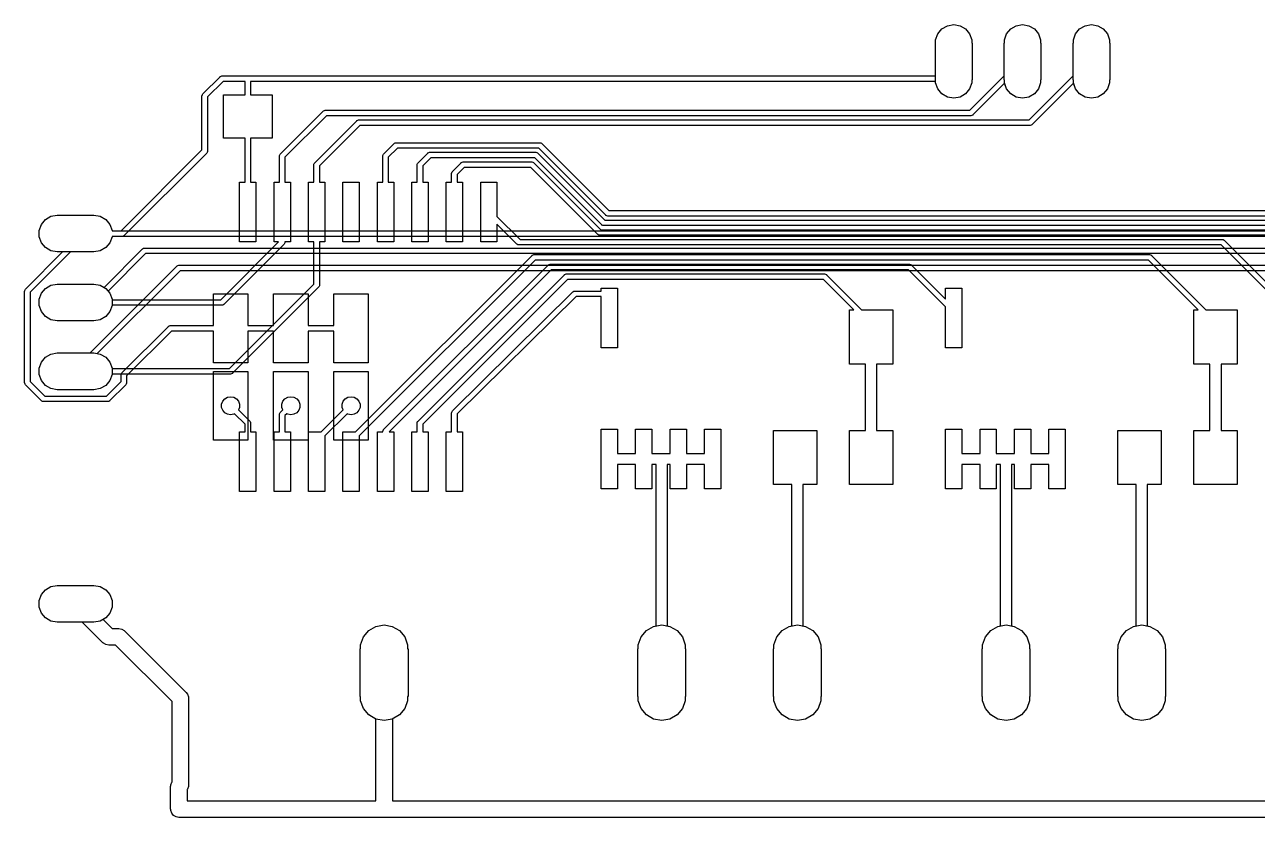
# Model space of a CAD drawing. Header units: millimetres. Extents: x 1.9 to 76.3, y 1 to 30.2.
# Drawn here: x 1.93 to 47.39, y 1.02 to 30.25 of the extents above; entities that cross this region are included whole.
import ezdxf

# ---------------------------------------------------------------- set-up
doc = ezdxf.new("R2010")
doc.units = ezdxf.units.MM
doc.layers.add('Bottom', color=5, linetype='Continuous')
doc.layers.add('Top', color=1, linetype='Continuous')

msp = doc.modelspace()

# ---------------------------------------------------------------- linework, layer by layer
at = {"layer": 'Bottom'}
for p, q in [((35.608, 29.908), (35.76, 30.089)), ((35.76, 30.089), (35.963, 30.206)), ((35.963, 30.206), (36.195, 30.247)), ((36.195, 30.247), (36.427, 30.206)), ((36.427, 30.206), (36.63, 30.089)), ((36.63, 30.089), (36.782, 29.908)), ((38.148, 29.908), (38.3, 30.089)), ((38.3, 30.089), (38.503, 30.206)), ((38.503, 30.206), (38.735, 30.247)), ((38.735, 30.247), (38.967, 30.206)), ((38.967, 30.206), (39.17, 30.089)), ((39.17, 30.089), (39.322, 29.908)), ((40.688, 29.908), (40.84, 30.089)), ((40.84, 30.089), (41.043, 30.206)), ((41.043, 30.206), (41.275, 30.247)), ((41.275, 30.247), (41.507, 30.206)), ((41.507, 30.206), (41.71, 30.089)), ((41.71, 30.089), (41.862, 29.908)), ((35.518, 29.57), (35.518, 29.57)), ((35.518, 29.57), (35.528, 29.57)), ((35.518, 28.215), (35.518, 29.57)), ((35.528, 29.687), (35.608, 29.908)), ((35.528, 29.57), (35.528, 29.687)), ((36.782, 29.908), (36.862, 29.687)), ((36.862, 29.687), (36.862, 29.57)), ((36.862, 29.57), (36.872, 29.57)), ((36.872, 29.57), (36.872, 28.215)), ((38.058, 29.57), (38.058, 29.57)), ((38.058, 29.57), (38.068, 29.57)), ((38.058, 28.215), (38.058, 29.57)), ((38.068, 29.687), (38.148, 29.908)), ((38.068, 29.57), (38.068, 29.687)), ((39.322, 29.908), (39.402, 29.687)), ((39.402, 29.687), (39.402, 29.57)), ((39.402, 29.57), (39.412, 29.57)), ((39.412, 29.57), (39.412, 28.215)), ((40.598, 29.57), (40.598, 29.57)), ((40.598, 29.57), (40.608, 29.57)), ((40.598, 28.215), (40.598, 29.57)), ((40.608, 29.687), (40.688, 29.908)), ((40.608, 29.57), (40.608, 29.687)), ((41.862, 29.908), (41.942, 29.687)), ((41.942, 29.687), (41.942, 29.57)), ((41.942, 29.57), (41.952, 29.57)), ((41.952, 29.57), (41.952, 28.215)), ((35.528, 28.215), (35.518, 28.215)), ((35.528, 28.098), (35.528, 28.215)), ((36.872, 28.215), (36.862, 28.215)), ((36.862, 28.215), (36.862, 28.098)), ((38.068, 28.215), (38.058, 28.215)), ((38.068, 28.098), (38.068, 28.215)), ((39.412, 28.215), (39.402, 28.215)), ((39.402, 28.215), (39.402, 28.098)), ((40.608, 28.215), (40.598, 28.215)), ((40.608, 28.098), (40.608, 28.215)), ((41.952, 28.215), (41.942, 28.215)), ((41.942, 28.215), (41.942, 28.098)), ((35.608, 27.876), (35.528, 28.098)), ((35.76, 27.696), (35.608, 27.876)), ((36.782, 27.876), (36.63, 27.696)), ((36.862, 28.098), (36.782, 27.876)), ((38.148, 27.876), (38.068, 28.098)), ((38.3, 27.696), (38.148, 27.876)), ((39.322, 27.876), (39.17, 27.696)), ((39.402, 28.098), (39.322, 27.876)), ((40.688, 27.876), (40.608, 28.098)), ((40.84, 27.696), (40.688, 27.876)), ((41.862, 27.876), (41.71, 27.696)), ((41.942, 28.098), (41.862, 27.876)), ((35.963, 27.579), (35.76, 27.696)), ((36.195, 27.538), (35.963, 27.579)), ((36.427, 27.579), (36.195, 27.538)), ((36.63, 27.696), (36.427, 27.579)), ((38.503, 27.579), (38.3, 27.696)), ((38.735, 27.538), (38.503, 27.579)), ((38.967, 27.579), (38.735, 27.538)), ((39.17, 27.696), (38.967, 27.579)), ((41.043, 27.579), (40.84, 27.696)), ((41.275, 27.538), (41.043, 27.579)), ((41.507, 27.579), (41.275, 27.538)), ((41.71, 27.696), (41.507, 27.579)), ((2.901, 23.179), (3.133, 23.22)), ((3.133, 23.22), (4.487, 23.22)), ((4.487, 23.22), (4.719, 23.179)), ((2.466, 22.66), (2.546, 22.881)), ((2.546, 22.881), (2.697, 23.061)), ((2.697, 23.061), (2.901, 23.179)), ((4.719, 23.179), (4.923, 23.061)), ((4.923, 23.061), (5.074, 22.881)), ((5.074, 22.881), (5.154, 22.66)), ((2.466, 22.425), (2.466, 22.66)), ((2.546, 22.204), (2.466, 22.425)), ((5.154, 22.425), (5.074, 22.204)), ((5.154, 22.66), (5.154, 22.644)), ((5.154, 22.644), (73.586, 22.644)), ((73.586, 22.441), (5.154, 22.441)), ((5.154, 22.441), (5.154, 22.425)), ((1.96, 20.495), (3.33, 21.865)), ((3.618, 21.865), (2.134, 20.381)), ((2.697, 22.024), (2.546, 22.204)), ((2.901, 21.906), (2.697, 22.024)), ((3.133, 21.865), (2.901, 21.906)), ((3.33, 21.865), (3.133, 21.865)), ((3.133, 21.865), (3.133, 21.865)), ((4.487, 21.865), (3.618, 21.865)), ((4.719, 21.906), (4.487, 21.865)), ((4.487, 21.865), (4.487, 21.865)), ((4.923, 22.024), (4.719, 21.906)), ((4.858, 20.559), (6.278, 21.979)), ((5.074, 22.204), (4.923, 22.024)), ((6.278, 21.979), (6.279, 21.979)), ((6.279, 21.979), (6.285, 21.985)), ((6.285, 21.985), (6.315, 22.003)), ((6.315, 22.003), (6.35, 22.009)), ((6.35, 22.009), (73.025, 22.009)), ((6.392, 21.806), (5.007, 20.421)), ((72.983, 21.806), (6.392, 21.806)), ((7.555, 21.35), (7.585, 21.368)), ((7.585, 21.368), (7.62, 21.374)), ((7.62, 21.374), (71.12, 21.374)), ((4.344, 18.14), (7.548, 21.344)), ((7.662, 21.171), (4.609, 18.118)), ((7.548, 21.344), (7.549, 21.344)), ((7.549, 21.344), (7.555, 21.35)), ((71.078, 21.171), (7.662, 21.171)), ((1.932, 20.441), (1.944, 20.474)), ((1.944, 20.474), (1.961, 20.494)), ((1.961, 20.494), (1.96, 20.495)), ((2.546, 20.341), (2.697, 20.521)), ((2.697, 20.521), (2.901, 20.639)), ((2.901, 20.639), (3.133, 20.68)), ((3.133, 20.68), (4.487, 20.68)), ((4.487, 20.68), (4.719, 20.639)), ((4.719, 20.639), (4.858, 20.559)), ((1.93, 17.042), (1.93, 20.423)), ((1.93, 20.423), (1.932, 20.423)), ((1.932, 20.423), (1.932, 20.441)), ((2.134, 20.381), (2.134, 17.084)), ((2.466, 20.12), (2.546, 20.341)), ((2.466, 19.885), (2.466, 20.12)), ((5.007, 20.421), (5.074, 20.341)), ((5.074, 20.341), (5.154, 20.12)), ((5.154, 20.12), (5.154, 19.885)), ((8.89, 19.152), (8.89, 20.32)), ((8.89, 20.32), (10.16, 20.32)), ((10.16, 20.32), (10.16, 19.152)), ((11.113, 19.152), (11.113, 20.32)), ((11.113, 20.32), (12.383, 20.32)), ((12.383, 20.32), (12.383, 19.152)), ((13.335, 19.152), (13.335, 20.32)), ((13.335, 20.32), (14.605, 20.32)), ((14.605, 20.32), (14.605, 17.78)), ((2.546, 19.664), (2.466, 19.885)), ((2.697, 19.484), (2.546, 19.664)), ((5.074, 19.664), (4.923, 19.484)), ((5.154, 19.885), (5.074, 19.664)), ((2.901, 19.366), (2.697, 19.484)), ((3.133, 19.325), (2.901, 19.366)), ((4.487, 19.325), (3.133, 19.325)), ((3.133, 19.325), (3.133, 19.325)), ((4.719, 19.366), (4.487, 19.325)), ((4.487, 19.325), (4.487, 19.325)), ((4.923, 19.484), (4.719, 19.366)), ((4.923, 19.484), (4.923, 19.484)), ((5.516, 17.407), (7.231, 19.122)), ((7.231, 19.121), (7.237, 19.128)), ((7.231, 19.122), (7.231, 19.121)), ((7.237, 19.128), (7.268, 19.145)), ((7.268, 19.145), (7.303, 19.152)), ((7.303, 19.152), (8.89, 19.152)), ((10.16, 19.152), (11.113, 19.152)), ((12.383, 19.152), (13.335, 19.152)), ((7.345, 18.948), (5.69, 17.293)), ((8.89, 18.948), (7.345, 18.948)), ((8.89, 17.78), (8.89, 18.948)), ((11.113, 18.948), (10.16, 18.948)), ((10.16, 18.948), (10.16, 17.78)), ((11.113, 17.78), (11.113, 18.948)), ((13.335, 18.948), (12.383, 18.948)), ((12.383, 18.948), (12.383, 17.78)), ((13.335, 17.78), (13.335, 18.948)), ((2.466, 17.58), (2.546, 17.801)), ((2.546, 17.801), (2.697, 17.981)), ((2.697, 17.981), (2.901, 18.099)), ((2.901, 18.099), (3.133, 18.14)), ((3.133, 18.14), (4.344, 18.14)), ((4.609, 18.118), (4.719, 18.099)), ((4.719, 18.099), (4.923, 17.981)), ((4.923, 17.981), (5.074, 17.801)), ((5.074, 17.801), (5.154, 17.58)), ((10.16, 17.78), (8.89, 17.78)), ((12.383, 17.78), (11.113, 17.78)), ((14.605, 17.78), (13.335, 17.78)), ((2.466, 17.345), (2.466, 17.58)), ((2.546, 17.124), (2.466, 17.345)), ((5.154, 17.345), (5.074, 17.124)), ((5.154, 17.58), (5.154, 17.345)), ((5.154, 17.345), (5.154, 17.345)), ((5.486, 17.084), (5.486, 17.335)), ((5.486, 17.335), (5.488, 17.335)), ((5.488, 17.353), (5.5, 17.386)), ((5.488, 17.335), (5.488, 17.353)), ((5.5, 17.386), (5.517, 17.407)), ((5.517, 17.407), (5.516, 17.407)), ((5.69, 17.293), (5.69, 17.042)), ((8.89, 17.462), (8.89, 17.462)), ((8.89, 17.462), (10.16, 17.462)), ((8.89, 14.922), (8.89, 17.462)), ((10.16, 17.462), (10.16, 14.922)), ((11.113, 14.922), (11.113, 17.462)), ((11.113, 17.462), (12.383, 17.462)), ((12.383, 17.462), (12.383, 14.922)), ((13.335, 14.922), (13.335, 17.462)), ((13.335, 17.462), (14.605, 17.462)), ((14.605, 17.462), (14.605, 14.922)), ((1.932, 17.042), (1.93, 17.042)), ((1.932, 17.024), (1.932, 17.042)), ((1.944, 16.991), (1.932, 17.024)), ((1.961, 16.971), (1.944, 16.991)), ((1.96, 16.97), (1.961, 16.971)), ((1.96, 16.97), (1.96, 16.97)), ((2.555, 16.375), (1.96, 16.97)), ((2.134, 17.084), (2.669, 16.548)), ((2.697, 16.944), (2.546, 17.124)), ((2.901, 16.826), (2.697, 16.944)), ((3.133, 16.785), (2.901, 16.826)), ((4.719, 16.826), (4.487, 16.785)), ((4.923, 16.944), (4.719, 16.826)), ((5.074, 17.124), (4.923, 16.944)), ((4.951, 16.548), (5.486, 17.084)), ((5.66, 16.97), (5.065, 16.375)), ((5.676, 16.991), (5.659, 16.971)), ((5.659, 16.971), (5.66, 16.97)), ((5.688, 17.024), (5.676, 16.991)), ((5.69, 17.042), (5.688, 17.042)), ((5.688, 17.042), (5.688, 17.024)), ((2.556, 16.375), (2.555, 16.375)), ((2.562, 16.369), (2.556, 16.375)), ((2.592, 16.351), (2.562, 16.369)), ((2.669, 16.548), (4.951, 16.548)), ((4.487, 16.785), (3.133, 16.785)), ((3.133, 16.785), (3.133, 16.785)), ((4.487, 16.785), (4.487, 16.785)), ((5.058, 16.369), (5.028, 16.351)), ((5.064, 16.375), (5.058, 16.369)), ((5.065, 16.375), (5.064, 16.375)), ((2.627, 16.345), (2.592, 16.351)), ((4.993, 16.345), (2.627, 16.345)), ((2.627, 16.345), (2.627, 16.345)), ((5.028, 16.351), (4.993, 16.345)), ((10.16, 14.922), (8.89, 14.922)), ((12.383, 14.922), (11.113, 14.922)), ((12.383, 14.922), (12.383, 14.922)), ((14.605, 14.922), (13.335, 14.922)), ((14.605, 14.922), (14.605, 14.922)), ((2.901, 9.526), (3.133, 9.567)), ((3.133, 9.567), (4.487, 9.567)), ((4.487, 9.567), (4.719, 9.526)), ((2.466, 9.008), (2.546, 9.229)), ((2.546, 9.229), (2.697, 9.409)), ((2.697, 9.409), (2.901, 9.526)), ((4.719, 9.526), (4.923, 9.409)), ((4.923, 9.409), (5.074, 9.229)), ((5.074, 9.229), (5.154, 9.008)), ((2.466, 8.772), (2.466, 9.008)), ((2.466, 8.772), (2.466, 8.772)), ((2.546, 8.551), (2.466, 8.772)), ((5.154, 8.772), (5.074, 8.551)), ((5.154, 9.008), (5.154, 8.772)), ((2.697, 8.371), (2.546, 8.551)), ((2.901, 8.254), (2.697, 8.371)), ((3.133, 8.213), (2.901, 8.254)), ((4.487, 8.213), (3.133, 8.213)), ((4.719, 8.254), (4.487, 8.213)), ((4.923, 8.371), (4.719, 8.254)), ((5.074, 8.551), (4.923, 8.371)), ((14.427, 7.671), (14.623, 7.905)), ((14.623, 7.905), (14.888, 8.058)), ((14.888, 8.058), (15.189, 8.111)), ((15.189, 8.111), (15.49, 8.058)), ((15.49, 8.058), (15.755, 7.905)), ((15.755, 7.905), (15.952, 7.671)), ((24.663, 7.671), (24.859, 7.905)), ((24.859, 7.905), (25.124, 8.058)), ((25.124, 8.058), (25.425, 8.111)), ((25.425, 8.111), (25.727, 8.058)), ((25.727, 8.058), (25.991, 7.905)), ((25.991, 7.905), (26.188, 7.671)), ((29.667, 7.671), (29.863, 7.905)), ((29.863, 7.905), (30.128, 8.058)), ((30.128, 8.058), (30.429, 8.111)), ((30.429, 8.111), (30.73, 8.058)), ((30.73, 8.058), (30.995, 7.905)), ((30.995, 7.905), (31.192, 7.671)), ((37.363, 7.671), (37.559, 7.905)), ((37.559, 7.905), (37.824, 8.058)), ((37.824, 8.058), (38.125, 8.111)), ((38.125, 8.111), (38.427, 8.058)), ((38.427, 8.058), (38.691, 7.905)), ((38.691, 7.905), (38.888, 7.671)), ((42.367, 7.671), (42.563, 7.905)), ((42.563, 7.905), (42.828, 8.058)), ((42.828, 8.058), (43.129, 8.111)), ((43.129, 8.111), (43.43, 8.058)), ((43.43, 8.058), (43.695, 7.905)), ((43.695, 7.905), (43.892, 7.671)), ((14.322, 7.383), (14.427, 7.671)), ((14.322, 7.231), (14.322, 7.383)), ((15.952, 7.671), (16.056, 7.383)), ((16.056, 7.383), (16.056, 7.231)), ((24.558, 7.383), (24.663, 7.671)), ((24.558, 7.231), (24.558, 7.383)), ((26.188, 7.671), (26.293, 7.383)), ((26.293, 7.383), (26.293, 7.231)), ((29.562, 7.383), (29.667, 7.671)), ((29.562, 7.231), (29.562, 7.383)), ((31.192, 7.671), (31.296, 7.383)), ((31.296, 7.383), (31.296, 7.231)), ((37.258, 7.383), (37.363, 7.671)), ((37.258, 7.231), (37.258, 7.383)), ((38.888, 7.671), (38.993, 7.383)), ((38.993, 7.383), (38.993, 7.231)), ((42.262, 7.383), (42.367, 7.671)), ((42.262, 7.231), (42.262, 7.383)), ((43.892, 7.671), (43.996, 7.383)), ((43.996, 7.383), (43.996, 7.231)), ((14.309, 5.469), (14.309, 7.231)), ((14.309, 7.231), (14.322, 7.231)), ((16.056, 7.231), (16.07, 7.231)), ((16.07, 7.231), (16.07, 5.469)), ((24.545, 5.469), (24.545, 7.231)), ((24.545, 7.231), (24.558, 7.231)), ((26.293, 7.231), (26.306, 7.231)), ((26.306, 7.231), (26.306, 5.469)), ((29.549, 5.469), (29.549, 7.231)), ((29.549, 7.231), (29.562, 7.231)), ((31.296, 7.231), (31.31, 7.231)), ((31.31, 7.231), (31.31, 5.469)), ((37.245, 5.469), (37.245, 7.231)), ((37.245, 7.231), (37.258, 7.231)), ((38.993, 7.231), (39.006, 7.231)), ((39.006, 7.231), (39.006, 5.469)), ((42.249, 5.469), (42.249, 7.231)), ((42.249, 7.231), (42.262, 7.231)), ((43.996, 7.231), (44.01, 7.231)), ((44.01, 7.231), (44.01, 5.469)), ((14.309, 5.469), (14.309, 5.469)), ((14.322, 5.469), (14.309, 5.469)), ((14.322, 5.317), (14.322, 5.469)), ((16.07, 5.469), (16.056, 5.469)), ((16.056, 5.469), (16.056, 5.317)), ((24.545, 5.469), (24.545, 5.469)), ((24.558, 5.469), (24.545, 5.469)), ((24.558, 5.317), (24.558, 5.469)), ((26.306, 5.469), (26.293, 5.469)), ((26.293, 5.469), (26.293, 5.317)), ((29.549, 5.469), (29.549, 5.469)), ((29.562, 5.469), (29.549, 5.469)), ((29.562, 5.317), (29.562, 5.469)), ((31.31, 5.469), (31.296, 5.469)), ((31.296, 5.469), (31.296, 5.317)), ((37.245, 5.469), (37.245, 5.469)), ((37.258, 5.469), (37.245, 5.469)), ((37.258, 5.317), (37.258, 5.469)), ((39.006, 5.469), (38.993, 5.469)), ((38.993, 5.469), (38.993, 5.317)), ((42.249, 5.469), (42.249, 5.469)), ((42.262, 5.469), (42.249, 5.469)), ((42.262, 5.317), (42.262, 5.469)), ((44.01, 5.469), (43.996, 5.469)), ((43.996, 5.469), (43.996, 5.317)), ((14.427, 5.029), (14.322, 5.317)), ((14.623, 4.795), (14.427, 5.029)), ((15.952, 5.029), (15.755, 4.795)), ((16.056, 5.317), (15.952, 5.029)), ((24.663, 5.029), (24.558, 5.317)), ((24.859, 4.795), (24.663, 5.029)), ((26.188, 5.029), (25.991, 4.795)), ((26.293, 5.317), (26.188, 5.029)), ((29.667, 5.029), (29.562, 5.317)), ((29.863, 4.795), (29.667, 5.029)), ((31.192, 5.029), (30.995, 4.795)), ((31.296, 5.317), (31.192, 5.029)), ((37.363, 5.029), (37.258, 5.317)), ((37.559, 4.795), (37.363, 5.029)), ((38.888, 5.029), (38.691, 4.795)), ((38.993, 5.317), (38.888, 5.029)), ((42.367, 5.029), (42.262, 5.317)), ((42.563, 4.795), (42.367, 5.029)), ((43.892, 5.029), (43.695, 4.795)), ((43.996, 5.317), (43.892, 5.029)), ((14.888, 4.642), (14.623, 4.795)), ((15.189, 4.589), (14.888, 4.642)), ((15.49, 4.642), (15.189, 4.589)), ((15.755, 4.795), (15.49, 4.642)), ((25.124, 4.642), (24.859, 4.795)), ((25.425, 4.589), (25.124, 4.642)), ((25.727, 4.642), (25.425, 4.589)), ((25.991, 4.795), (25.727, 4.642)), ((30.128, 4.642), (29.863, 4.795)), ((30.429, 4.589), (30.128, 4.642)), ((30.73, 4.642), (30.429, 4.589)), ((30.995, 4.795), (30.73, 4.642)), ((37.824, 4.642), (37.559, 4.795)), ((38.125, 4.589), (37.824, 4.642)), ((38.427, 4.642), (38.125, 4.589)), ((38.691, 4.795), (38.427, 4.642)), ((42.828, 4.642), (42.563, 4.795)), ((43.129, 4.589), (42.828, 4.642)), ((43.43, 4.642), (43.129, 4.589)), ((43.695, 4.795), (43.43, 4.642))]:
    msp.add_line(p, q, dxfattribs=at)
at = {"layer": 'Top'}
for p, q in [((35.608, 29.908), (35.76, 30.089)), ((35.76, 30.089), (35.963, 30.206)), ((35.963, 30.206), (36.195, 30.247)), ((36.195, 30.247), (36.427, 30.206)), ((36.427, 30.206), (36.63, 30.089)), ((36.63, 30.089), (36.782, 29.908)), ((38.148, 29.908), (38.3, 30.089)), ((38.3, 30.089), (38.503, 30.206)), ((38.503, 30.206), (38.735, 30.247)), ((38.735, 30.247), (38.967, 30.206)), ((38.967, 30.206), (39.17, 30.089)), ((39.17, 30.089), (39.322, 29.908)), ((40.688, 29.908), (40.84, 30.089)), ((40.84, 30.089), (41.043, 30.206)), ((41.043, 30.206), (41.275, 30.247)), ((41.275, 30.247), (41.507, 30.206)), ((41.507, 30.206), (41.71, 30.089)), ((41.71, 30.089), (41.862, 29.908)), ((35.518, 28.359), (35.518, 29.57)), ((35.518, 29.57), (35.528, 29.57)), ((35.528, 29.687), (35.608, 29.908)), ((35.528, 29.57), (35.528, 29.687)), ((36.782, 29.908), (36.862, 29.687)), ((36.862, 29.687), (36.862, 29.57)), ((36.862, 29.57), (36.872, 29.57)), ((36.872, 29.57), (36.872, 28.215)), ((38.058, 28.359), (38.058, 29.57)), ((38.058, 29.57), (38.068, 29.57)), ((38.068, 29.687), (38.148, 29.908)), ((38.068, 29.57), (38.068, 29.687)), ((39.322, 29.908), (39.402, 29.687)), ((39.402, 29.687), (39.402, 29.57)), ((39.402, 29.57), (39.412, 29.57)), ((39.412, 29.57), (39.412, 28.215)), ((40.598, 28.359), (40.598, 29.57)), ((40.598, 29.57), (40.608, 29.57)), ((40.608, 29.687), (40.688, 29.908)), ((40.608, 29.57), (40.608, 29.687)), ((41.862, 29.908), (41.942, 29.687)), ((41.942, 29.687), (41.942, 29.57)), ((41.942, 29.57), (41.952, 29.57)), ((41.952, 29.57), (41.952, 28.215)), ((8.501, 27.694), (9.136, 28.329)), ((9.136, 28.329), (9.142, 28.335)), ((9.136, 28.329), (9.136, 28.329)), ((9.142, 28.335), (9.173, 28.353)), ((9.173, 28.353), (9.207, 28.359)), ((9.207, 28.359), (10.16, 28.359)), ((10.16, 28.359), (35.518, 28.359)), ((36.788, 27.089), (38.058, 28.359)), ((36.872, 28.215), (36.862, 28.215)), ((36.862, 28.215), (36.862, 28.098)), ((38.972, 26.734), (40.598, 28.359)), ((39.412, 28.215), (39.402, 28.215)), ((39.402, 28.215), (39.402, 28.098)), ((41.952, 28.215), (41.942, 28.215)), ((41.942, 28.215), (41.942, 28.098)), ((9.25, 28.156), (8.674, 27.58)), ((10.058, 28.156), (9.25, 28.156)), ((10.058, 27.657), (10.058, 28.156)), ((35.528, 28.156), (10.262, 28.156)), ((10.262, 28.156), (10.262, 27.657)), ((35.528, 28.098), (35.528, 28.156)), ((35.608, 27.876), (35.528, 28.098)), ((35.76, 27.696), (35.608, 27.876)), ((36.782, 27.876), (36.63, 27.696)), ((36.862, 28.098), (36.782, 27.876)), ((38.072, 28.086), (36.902, 26.916)), ((38.148, 27.876), (38.072, 28.086)), ((38.3, 27.696), (38.148, 27.876)), ((40.612, 28.086), (39.086, 26.56)), ((39.322, 27.876), (39.17, 27.696)), ((39.402, 28.098), (39.322, 27.876)), ((40.688, 27.876), (40.612, 28.086)), ((40.84, 27.696), (40.688, 27.876)), ((41.862, 27.876), (41.71, 27.696)), ((41.942, 28.098), (41.862, 27.876)), ((8.471, 25.627), (8.471, 27.622)), ((8.471, 27.622), (8.472, 27.622)), ((8.472, 27.64), (8.485, 27.673)), ((8.472, 27.622), (8.472, 27.64)), ((8.485, 27.673), (8.501, 27.694)), ((8.501, 27.694), (8.501, 27.694)), ((8.674, 27.58), (8.674, 25.585)), ((9.26, 26.058), (9.26, 27.657)), ((9.26, 27.657), (10.058, 27.657)), ((10.262, 27.657), (11.06, 27.657)), ((11.06, 27.657), (11.06, 26.058)), ((35.963, 27.579), (35.76, 27.696)), ((36.195, 27.538), (35.963, 27.579)), ((36.427, 27.579), (36.195, 27.538)), ((36.63, 27.696), (36.427, 27.579)), ((38.503, 27.579), (38.3, 27.696)), ((38.735, 27.538), (38.503, 27.579)), ((38.967, 27.579), (38.735, 27.538)), ((39.17, 27.696), (38.967, 27.579)), ((41.043, 27.579), (40.84, 27.696)), ((41.275, 27.538), (41.043, 27.579)), ((41.507, 27.579), (41.275, 27.538)), ((41.71, 27.696), (41.507, 27.579)), ((11.358, 25.472), (12.946, 27.059)), ((13.06, 26.886), (11.532, 25.358)), ((12.946, 27.059), (12.952, 27.065)), ((12.946, 27.059), (12.946, 27.059)), ((12.952, 27.065), (12.983, 27.083)), ((12.983, 27.083), (13.018, 27.089)), ((13.018, 27.089), (36.788, 27.089)), ((36.83, 26.886), (13.06, 26.886)), ((36.865, 26.892), (36.83, 26.886)), ((36.895, 26.91), (36.865, 26.892)), ((36.901, 26.916), (36.895, 26.91)), ((36.902, 26.916), (36.901, 26.916)), ((12.628, 25.154), (14.178, 26.704)), ((14.291, 26.53), (12.802, 25.04)), ((14.178, 26.703), (14.184, 26.71)), ((14.178, 26.704), (14.178, 26.703)), ((14.184, 26.71), (14.215, 26.727)), ((14.215, 26.727), (14.249, 26.734)), ((14.249, 26.734), (38.972, 26.734)), ((39.014, 26.53), (14.291, 26.53)), ((39.049, 26.536), (39.014, 26.53)), ((39.08, 26.554), (39.049, 26.536)), ((39.085, 26.561), (39.08, 26.554)), ((39.086, 26.56), (39.085, 26.561)), ((10.058, 26.058), (9.26, 26.058)), ((10.058, 24.433), (10.058, 26.058)), ((11.06, 26.058), (10.262, 26.058)), ((10.262, 26.058), (10.262, 24.433)), ((5.488, 22.644), (8.471, 25.627)), ((8.644, 25.514), (5.601, 22.471)), ((8.66, 25.535), (8.644, 25.514)), ((8.644, 25.514), (8.644, 25.514)), ((8.673, 25.568), (8.66, 25.535)), ((8.674, 25.585), (8.673, 25.585)), ((8.673, 25.585), (8.673, 25.568)), ((11.342, 25.451), (11.359, 25.471)), ((11.359, 25.471), (11.358, 25.472)), ((15.152, 25.451), (15.169, 25.471)), ((15.168, 25.472), (15.562, 25.866)), ((15.169, 25.471), (15.168, 25.472)), ((15.676, 25.692), (15.342, 25.358)), ((15.562, 25.866), (15.563, 25.865)), ((15.563, 25.865), (15.568, 25.872)), ((15.568, 25.872), (15.599, 25.889)), ((15.599, 25.889), (15.634, 25.895)), ((15.634, 25.895), (20.932, 25.895)), ((20.89, 25.692), (15.676, 25.692)), ((16.438, 25.154), (16.794, 25.51)), ((16.794, 25.51), (16.795, 25.509)), ((16.795, 25.509), (16.8, 25.516)), ((16.8, 25.516), (16.831, 25.534)), ((16.831, 25.534), (16.866, 25.54)), ((16.866, 25.54), (20.785, 25.54)), ((20.785, 25.54), (20.82, 25.534)), ((20.82, 25.534), (20.85, 25.516)), ((20.85, 25.516), (20.856, 25.509)), ((20.856, 25.509), (20.857, 25.51)), ((20.857, 25.51), (23.329, 23.038)), ((23.362, 23.22), (20.89, 25.692)), ((20.932, 25.895), (20.967, 25.889)), ((20.967, 25.889), (20.997, 25.872)), ((20.997, 25.872), (21.003, 25.865)), ((21.003, 25.865), (21.004, 25.866)), ((21.004, 25.866), (23.476, 23.393)), ((11.328, 24.433), (11.328, 25.4)), ((11.328, 25.4), (11.33, 25.4)), ((11.33, 25.418), (11.342, 25.451)), ((11.33, 25.4), (11.33, 25.418)), ((11.532, 25.358), (11.532, 24.433)), ((12.598, 24.433), (12.598, 25.082)), ((12.598, 25.082), (12.6, 25.082)), ((12.6, 25.1), (12.612, 25.133)), ((12.6, 25.082), (12.6, 25.1)), ((12.612, 25.133), (12.629, 25.154)), ((12.629, 25.154), (12.628, 25.154)), ((12.802, 25.04), (12.802, 24.433)), ((15.138, 24.433), (15.138, 25.4)), ((15.138, 25.4), (15.14, 25.4)), ((15.14, 25.418), (15.152, 25.451)), ((15.14, 25.418), (15.14, 25.418)), ((15.14, 25.4), (15.14, 25.418)), ((15.342, 25.358), (15.342, 24.433)), ((16.408, 24.433), (16.408, 25.082)), ((16.408, 25.082), (16.41, 25.082)), ((16.41, 25.1), (16.422, 25.133)), ((16.41, 25.1), (16.41, 25.1)), ((16.41, 25.082), (16.41, 25.1)), ((16.422, 25.133), (16.439, 25.154)), ((16.439, 25.154), (16.438, 25.154)), ((16.908, 25.336), (16.612, 25.04)), ((16.612, 25.04), (16.612, 24.433)), ((20.743, 25.336), (16.908, 25.336)), ((17.708, 24.837), (18.026, 25.154)), ((18.026, 25.154), (18.032, 25.16)), ((18.026, 25.154), (18.026, 25.154)), ((18.032, 25.16), (18.063, 25.178)), ((18.063, 25.178), (18.098, 25.184)), ((18.098, 25.184), (20.637, 25.184)), ((20.637, 25.184), (20.672, 25.178)), ((20.672, 25.178), (20.703, 25.16)), ((20.703, 25.16), (20.709, 25.154)), ((20.709, 25.154), (20.709, 25.154)), ((20.709, 25.154), (23.181, 22.682)), ((23.215, 22.864), (20.743, 25.336)), ((17.678, 24.433), (17.678, 24.765)), ((17.678, 24.765), (17.68, 24.765)), ((17.68, 24.783), (17.692, 24.816)), ((17.68, 24.783), (17.68, 24.783)), ((17.68, 24.765), (17.68, 24.783)), ((17.692, 24.816), (17.709, 24.836)), ((17.709, 24.836), (17.708, 24.837)), ((18.14, 24.981), (17.882, 24.723)), ((17.882, 24.723), (17.882, 24.433)), ((20.595, 24.981), (18.14, 24.981)), ((23.068, 22.509), (20.595, 24.981)), ((9.86, 22.233), (9.86, 24.433)), ((9.86, 24.433), (10.058, 24.433)), ((10.262, 24.433), (10.46, 24.433)), ((10.46, 24.433), (10.46, 22.233)), ((11.13, 22.233), (11.13, 24.433)), ((11.13, 24.433), (11.328, 24.433)), ((11.532, 24.433), (11.73, 24.433)), ((11.73, 24.433), (11.73, 22.233)), ((12.4, 22.233), (12.4, 24.433)), ((12.4, 24.433), (12.598, 24.433)), ((12.802, 24.433), (13, 24.433)), ((13, 24.433), (13, 22.233)), ((13.67, 24.433), (13.67, 24.433)), ((13.67, 24.433), (14.27, 24.433)), ((13.67, 22.233), (13.67, 24.433)), ((14.27, 24.433), (14.27, 22.233)), ((14.94, 22.233), (14.94, 24.433)), ((14.94, 24.433), (15.138, 24.433)), ((15.342, 24.433), (15.54, 24.433)), ((15.54, 24.433), (15.54, 22.233)), ((16.21, 22.233), (16.21, 24.433)), ((16.21, 24.433), (16.408, 24.433)), ((16.612, 24.433), (16.81, 24.433)), ((16.81, 24.433), (16.81, 22.233)), ((17.48, 22.233), (17.48, 24.433)), ((17.48, 24.433), (17.678, 24.433)), ((17.882, 24.433), (18.08, 24.433)), ((18.08, 24.433), (18.08, 22.233)), ((18.75, 24.433), (18.75, 24.433)), ((18.75, 24.433), (19.35, 24.433)), ((18.75, 22.233), (18.75, 24.433)), ((19.35, 24.433), (19.35, 23.176)), ((2.901, 23.179), (3.133, 23.22)), ((3.133, 23.22), (4.487, 23.22)), ((4.487, 23.22), (4.719, 23.179)), ((23.363, 23.221), (23.362, 23.22)), ((23.369, 23.214), (23.363, 23.221)), ((23.399, 23.196), (23.369, 23.214)), ((23.434, 23.19), (23.399, 23.196)), ((66.649, 23.19), (23.434, 23.19)), ((23.476, 23.393), (66.691, 23.393)), ((2.466, 22.66), (2.546, 22.881)), ((2.546, 22.881), (2.697, 23.061)), ((2.697, 23.061), (2.901, 23.179)), ((2.697, 23.061), (2.697, 23.061)), ((4.719, 23.179), (4.923, 23.061)), ((4.923, 23.061), (5.074, 22.881)), ((5.074, 22.881), (5.154, 22.66)), ((19.35, 23.176), (20.2, 22.327)), ((20.086, 22.153), (19.35, 22.889)), ((19.35, 22.889), (19.35, 22.233)), ((23.216, 22.865), (23.215, 22.864)), ((23.221, 22.858), (23.216, 22.865)), ((23.252, 22.841), (23.221, 22.858)), ((23.287, 22.835), (23.252, 22.841)), ((58.044, 22.835), (23.287, 22.835)), ((23.329, 23.038), (58.086, 23.038)), ((2.466, 22.425), (2.466, 22.66)), ((2.546, 22.204), (2.466, 22.425)), ((5.154, 22.425), (5.074, 22.204)), ((5.154, 22.66), (5.154, 22.644)), ((5.154, 22.644), (5.488, 22.644)), ((5.53, 22.441), (5.154, 22.441)), ((5.154, 22.441), (5.154, 22.425)), ((5.564, 22.447), (5.53, 22.441)), ((5.595, 22.465), (5.564, 22.447)), ((5.601, 22.471), (5.595, 22.465)), ((5.601, 22.471), (5.601, 22.471)), ((20.2, 22.327), (46.097, 22.327)), ((23.074, 22.503), (23.068, 22.51)), ((23.068, 22.51), (23.068, 22.509)), ((23.105, 22.485), (23.074, 22.503)), ((23.139, 22.479), (23.105, 22.485)), ((23.495, 22.479), (23.139, 22.479)), ((23.181, 22.682), (23.495, 22.682)), ((23.495, 22.682), (23.812, 22.682)), ((23.812, 22.479), (23.495, 22.479)), ((23.812, 22.682), (55.524, 22.682)), ((55.482, 22.479), (23.812, 22.479)), ((46.097, 22.327), (46.132, 22.32)), ((46.132, 22.32), (46.163, 22.303)), ((46.163, 22.303), (46.169, 22.296)), ((46.169, 22.296), (46.169, 22.297)), ((46.169, 22.297), (48.595, 19.871)), ((2.697, 22.024), (2.546, 22.204)), ((2.901, 21.906), (2.697, 22.024)), ((3.133, 21.865), (2.901, 21.906)), ((4.487, 21.865), (3.133, 21.865)), ((3.133, 21.865), (3.133, 21.865)), ((4.719, 21.906), (4.487, 21.865)), ((4.487, 21.865), (4.487, 21.865)), ((4.923, 22.024), (4.719, 21.906)), ((5.074, 22.204), (4.923, 22.024)), ((9.165, 20.104), (11.294, 22.233)), ((11.502, 22.153), (9.279, 19.931)), ((10.46, 22.233), (9.86, 22.233)), ((11.294, 22.233), (11.13, 22.233)), ((11.518, 22.174), (11.501, 22.154)), ((11.501, 22.154), (11.502, 22.153)), ((11.53, 22.207), (11.518, 22.174)), ((11.532, 22.225), (11.53, 22.225)), ((11.53, 22.225), (11.53, 22.207)), ((11.73, 22.233), (11.532, 22.233)), ((11.532, 22.233), (11.532, 22.225)), ((12.598, 22.233), (12.4, 22.233)), ((12.598, 20.68), (12.598, 22.233)), ((13, 22.233), (12.802, 22.233)), ((12.802, 22.233), (12.802, 20.637)), ((14.27, 22.233), (13.67, 22.233)), ((15.54, 22.233), (14.94, 22.233)), ((16.81, 22.233), (16.21, 22.233)), ((18.08, 22.233), (17.48, 22.233)), ((19.35, 22.233), (18.75, 22.233)), ((20.092, 22.147), (20.086, 22.154)), ((20.086, 22.154), (20.086, 22.153)), ((20.123, 22.13), (20.092, 22.147)), ((20.157, 22.123), (20.123, 22.13)), ((46.055, 22.123), (20.157, 22.123)), ((48.595, 19.584), (46.055, 22.123)), ((14.136, 15.233), (20.642, 21.738)), ((20.756, 21.565), (14.27, 15.079)), ((15.168, 15.312), (21.239, 21.382)), ((20.642, 21.738), (20.643, 21.737)), ((20.643, 21.737), (20.648, 21.744)), ((20.648, 21.744), (20.679, 21.762)), ((20.679, 21.762), (20.714, 21.768)), ((20.714, 21.768), (43.421, 21.768)), ((43.379, 21.565), (20.756, 21.565)), ((21.239, 21.382), (21.24, 21.382)), ((21.24, 21.382), (21.245, 21.388)), ((21.245, 21.388), (21.276, 21.406)), ((21.276, 21.406), (21.311, 21.412)), ((21.311, 21.412), (34.569, 21.412)), ((34.569, 21.412), (34.604, 21.406)), ((34.604, 21.406), (34.635, 21.388)), ((34.635, 21.388), (34.64, 21.382)), ((34.64, 21.382), (34.641, 21.382)), ((34.641, 21.382), (35.895, 20.129)), ((45.211, 19.733), (43.379, 21.565)), ((43.421, 21.768), (43.456, 21.762)), ((43.456, 21.762), (43.487, 21.744)), ((43.487, 21.744), (43.492, 21.737)), ((43.492, 21.737), (43.493, 21.738)), ((43.493, 21.738), (45.499, 19.733)), ((21.353, 21.209), (15.376, 15.233)), ((16.438, 15.629), (21.836, 21.027)), ((34.527, 21.209), (21.353, 21.209)), ((21.836, 21.026), (21.842, 21.033)), ((21.836, 21.027), (21.836, 21.026)), ((21.842, 21.033), (21.873, 21.05)), ((21.873, 21.05), (21.907, 21.057)), ((21.907, 21.057), (31.433, 21.057)), ((31.433, 21.057), (31.467, 21.05)), ((31.467, 21.05), (31.498, 21.033)), ((31.498, 21.033), (31.504, 21.026)), ((31.504, 21.026), (31.504, 21.027)), ((31.504, 21.027), (32.799, 19.733)), ((35.895, 19.841), (34.527, 21.209)), ((2.546, 20.341), (2.697, 20.521)), ((2.697, 20.521), (2.901, 20.639)), ((2.901, 20.639), (3.133, 20.68)), ((3.133, 20.68), (4.487, 20.68)), ((4.487, 20.68), (4.719, 20.639)), ((4.719, 20.639), (4.923, 20.521)), ((4.923, 20.521), (5.074, 20.341)), ((9.483, 17.564), (12.598, 20.68)), ((12.772, 20.566), (9.597, 17.391)), ((12.788, 20.587), (12.771, 20.566)), ((12.771, 20.566), (12.772, 20.566)), ((12.8, 20.62), (12.788, 20.587)), ((12.802, 20.637), (12.8, 20.637)), ((12.8, 20.637), (12.8, 20.62)), ((21.95, 20.853), (16.612, 15.515)), ((31.39, 20.853), (21.95, 20.853)), ((23.195, 20.422), (23.195, 20.527)), ((23.195, 20.527), (23.795, 20.527)), ((23.795, 20.527), (23.795, 18.328)), ((32.511, 19.733), (31.39, 20.853)), ((35.895, 20.129), (35.895, 20.527)), ((35.895, 20.527), (36.495, 20.527)), ((36.495, 20.527), (36.495, 18.328)), ((2.466, 20.12), (2.546, 20.341)), ((2.466, 19.885), (2.466, 20.12)), ((5.074, 20.341), (5.154, 20.12)), ((5.154, 20.12), (5.154, 20.104)), ((5.154, 20.104), (9.165, 20.104)), ((9.165, 20.104), (9.165, 20.104)), ((17.709, 16.007), (22.154, 20.392)), ((22.267, 20.218), (17.882, 15.893)), ((22.154, 20.392), (22.16, 20.398)), ((22.154, 20.392), (22.154, 20.392)), ((22.16, 20.398), (22.19, 20.415)), ((22.19, 20.415), (22.225, 20.422)), ((22.225, 20.422), (23.195, 20.422)), ((23.195, 20.218), (22.267, 20.218)), ((23.195, 18.328), (23.195, 20.218)), ((2.546, 19.664), (2.466, 19.885)), ((2.697, 19.484), (2.546, 19.664)), ((5.074, 19.664), (4.923, 19.484)), ((5.154, 19.885), (5.074, 19.664)), ((9.207, 19.901), (5.154, 19.901)), ((5.154, 19.901), (5.154, 19.885)), ((9.242, 19.907), (9.207, 19.901)), ((9.273, 19.925), (9.242, 19.907)), ((9.279, 19.931), (9.273, 19.925)), ((9.279, 19.931), (9.279, 19.931)), ((32.35, 17.733), (32.35, 19.733)), ((32.35, 19.733), (32.511, 19.733)), ((32.799, 19.733), (33.95, 19.733)), ((33.95, 19.733), (33.95, 17.733)), ((35.895, 18.328), (35.895, 19.841)), ((45.05, 17.733), (45.05, 19.733)), ((45.05, 19.733), (45.211, 19.733)), ((45.499, 19.733), (46.65, 19.733)), ((46.65, 19.733), (46.65, 17.733)), ((2.901, 19.366), (2.697, 19.484)), ((3.133, 19.325), (2.901, 19.366)), ((4.487, 19.325), (3.133, 19.325)), ((3.133, 19.325), (3.133, 19.325)), ((4.719, 19.366), (4.487, 19.325)), ((4.487, 19.325), (4.487, 19.325)), ((4.923, 19.484), (4.719, 19.366)), ((23.795, 18.328), (23.195, 18.328)), ((36.495, 18.328), (35.895, 18.328)), ((2.466, 17.58), (2.546, 17.801)), ((2.546, 17.801), (2.697, 17.981)), ((2.697, 17.981), (2.901, 18.099)), ((2.901, 18.099), (3.133, 18.14)), ((3.133, 18.14), (4.487, 18.14)), ((4.487, 18.14), (4.719, 18.099)), ((4.719, 18.099), (4.923, 17.981)), ((4.923, 17.981), (5.074, 17.801)), ((5.074, 17.801), (5.154, 17.58)), ((32.947, 17.733), (32.35, 17.733)), ((32.947, 15.287), (32.947, 17.733)), ((33.95, 17.733), (33.353, 17.733)), ((33.353, 17.733), (33.353, 15.287)), ((45.647, 17.733), (45.05, 17.733)), ((45.647, 15.287), (45.647, 17.733)), ((46.65, 17.733), (46.053, 17.733)), ((46.053, 17.733), (46.053, 15.287)), ((2.466, 17.345), (2.466, 17.58)), ((2.546, 17.124), (2.466, 17.345)), ((5.154, 17.345), (5.074, 17.124)), ((5.154, 17.58), (5.154, 17.564)), ((5.154, 17.564), (9.483, 17.564)), ((9.525, 17.361), (5.154, 17.361)), ((5.154, 17.361), (5.154, 17.345)), ((9.56, 17.367), (9.525, 17.361)), ((9.525, 17.361), (9.525, 17.361)), ((9.59, 17.385), (9.56, 17.367)), ((9.596, 17.391), (9.59, 17.385)), ((9.597, 17.391), (9.596, 17.391)), ((2.697, 16.944), (2.546, 17.124)), ((2.901, 16.826), (2.697, 16.944)), ((3.133, 16.785), (2.901, 16.826)), ((4.719, 16.826), (4.487, 16.785)), ((4.923, 16.944), (4.719, 16.826)), ((5.074, 17.124), (4.923, 16.944)), ((4.487, 16.785), (3.133, 16.785)), ((3.133, 16.785), (3.133, 16.785)), ((4.487, 16.785), (4.487, 16.785)), ((9.235, 16.36), (9.31, 16.449)), ((9.31, 16.449), (9.41, 16.507)), ((9.41, 16.507), (9.525, 16.527)), ((9.525, 16.527), (9.64, 16.507)), ((9.64, 16.507), (9.74, 16.449)), ((9.74, 16.449), (9.815, 16.36)), ((11.457, 16.36), (11.532, 16.449)), ((11.532, 16.449), (11.633, 16.507)), ((11.633, 16.507), (11.747, 16.527)), ((11.747, 16.527), (11.862, 16.507)), ((11.862, 16.507), (11.963, 16.449)), ((11.963, 16.449), (12.038, 16.36)), ((13.68, 16.36), (13.755, 16.449)), ((13.755, 16.449), (13.855, 16.507)), ((13.855, 16.507), (13.97, 16.527)), ((13.97, 16.527), (14.085, 16.507)), ((14.085, 16.507), (14.185, 16.449)), ((14.185, 16.449), (14.26, 16.36)), ((9.195, 16.251), (9.235, 16.36)), ((9.195, 16.134), (9.195, 16.251)), ((9.235, 16.025), (9.195, 16.134)), ((9.31, 15.936), (9.235, 16.025)), ((9.41, 15.878), (9.31, 15.936)), ((9.815, 16.36), (9.855, 16.251)), ((9.855, 16.134), (9.821, 16.04)), ((9.821, 16.04), (10.232, 15.629)), ((9.855, 16.251), (9.855, 16.134)), ((11.33, 15.893), (11.342, 15.926)), ((11.342, 15.926), (11.359, 15.946)), ((11.358, 15.947), (11.452, 16.04)), ((11.359, 15.946), (11.358, 15.947)), ((11.418, 16.251), (11.457, 16.36)), ((11.418, 16.134), (11.418, 16.251)), ((11.452, 16.04), (11.418, 16.134)), ((11.963, 15.936), (11.862, 15.878)), ((12.038, 16.025), (11.963, 15.936)), ((12.038, 16.36), (12.077, 16.251)), ((12.077, 16.134), (12.038, 16.025)), ((12.077, 16.251), (12.077, 16.134)), ((12.866, 15.233), (13.674, 16.04)), ((13.64, 16.251), (13.68, 16.36)), ((13.64, 16.251), (13.64, 16.251)), ((13.64, 16.134), (13.64, 16.251)), ((13.674, 16.04), (13.64, 16.134)), ((14.185, 15.936), (14.085, 15.878)), ((14.26, 16.025), (14.185, 15.936)), ((14.26, 16.36), (14.3, 16.251)), ((14.3, 16.134), (14.26, 16.025)), ((14.3, 16.251), (14.3, 16.134)), ((17.678, 15.233), (17.678, 15.935)), ((17.678, 15.935), (17.68, 15.935)), ((17.68, 15.953), (17.692, 15.986)), ((17.68, 15.953), (17.68, 15.953)), ((17.68, 15.935), (17.68, 15.953)), ((17.692, 15.986), (17.709, 16.007)), ((17.709, 16.007), (17.709, 16.007)), ((9.525, 15.857), (9.41, 15.878)), ((9.64, 15.878), (9.525, 15.857)), ((9.675, 15.898), (9.64, 15.878)), ((9.64, 15.878), (9.64, 15.878)), ((10.058, 15.515), (9.675, 15.898)), ((10.058, 15.233), (10.058, 15.515)), ((10.232, 15.629), (10.231, 15.629)), ((10.231, 15.629), (10.248, 15.608)), ((10.248, 15.608), (10.26, 15.575)), ((10.26, 15.575), (10.26, 15.557)), ((10.26, 15.557), (10.262, 15.557)), ((10.262, 15.557), (10.262, 15.233)), ((11.328, 15.233), (11.328, 15.875)), ((11.328, 15.875), (11.33, 15.875)), ((11.33, 15.893), (11.33, 15.893)), ((11.33, 15.875), (11.33, 15.893)), ((11.597, 15.898), (11.532, 15.833)), ((11.532, 15.833), (11.532, 15.233)), ((11.633, 15.878), (11.597, 15.898)), ((11.747, 15.857), (11.633, 15.878)), ((11.862, 15.878), (11.747, 15.857)), ((13.82, 15.898), (13, 15.079)), ((13.855, 15.878), (13.82, 15.898)), ((13.97, 15.857), (13.855, 15.878)), ((14.085, 15.878), (13.97, 15.857)), ((16.408, 15.233), (16.408, 15.557)), ((16.408, 15.557), (16.41, 15.557)), ((16.41, 15.575), (16.422, 15.608)), ((16.41, 15.575), (16.41, 15.575)), ((16.41, 15.557), (16.41, 15.575)), ((16.422, 15.608), (16.439, 15.629)), ((16.439, 15.629), (16.438, 15.629)), ((16.612, 15.515), (16.612, 15.233)), ((17.882, 15.893), (17.882, 15.233)), ((9.86, 13.033), (9.86, 15.233)), ((9.86, 15.233), (10.058, 15.233)), ((10.262, 15.233), (10.46, 15.233)), ((10.46, 15.233), (10.46, 13.033)), ((11.13, 13.033), (11.13, 15.233)), ((11.13, 15.233), (11.328, 15.233)), ((11.532, 15.233), (11.73, 15.233)), ((11.73, 15.233), (11.73, 13.033)), ((12.4, 13.033), (12.4, 15.233)), ((12.4, 15.233), (12.866, 15.233)), ((13, 15.079), (13, 13.033)), ((13.67, 15.233), (13.67, 15.233)), ((13.67, 15.233), (14.136, 15.233)), ((13.67, 13.033), (13.67, 15.233)), ((14.27, 15.079), (14.27, 13.033)), ((14.94, 13.033), (14.94, 15.233)), ((14.94, 15.233), (15.138, 15.233)), ((15.138, 15.233), (15.138, 15.24)), ((15.138, 15.24), (15.14, 15.24)), ((15.14, 15.258), (15.152, 15.291)), ((15.14, 15.24), (15.14, 15.258)), ((15.152, 15.291), (15.169, 15.311)), ((15.152, 15.291), (15.152, 15.291)), ((15.169, 15.311), (15.168, 15.312)), ((15.376, 15.233), (15.54, 15.233)), ((15.54, 15.233), (15.54, 13.033)), ((16.21, 13.033), (16.21, 15.233)), ((16.21, 15.233), (16.408, 15.233)), ((16.612, 15.233), (16.81, 15.233)), ((16.81, 15.233), (16.81, 13.033)), ((17.48, 13.033), (17.48, 15.233)), ((17.48, 15.233), (17.678, 15.233)), ((17.882, 15.233), (18.08, 15.233)), ((18.08, 15.233), (18.08, 13.033)), ((23.195, 13.127), (23.195, 15.328)), ((23.195, 15.328), (23.795, 15.328)), ((23.795, 15.328), (23.795, 14.431)), ((24.465, 14.431), (24.465, 15.328)), ((24.465, 15.328), (25.065, 15.328)), ((25.065, 15.328), (25.065, 14.431)), ((25.735, 14.431), (25.735, 15.328)), ((25.735, 15.328), (26.335, 15.328)), ((26.335, 15.328), (26.335, 14.431)), ((27.005, 14.431), (27.005, 15.328)), ((27.005, 15.328), (27.605, 15.328)), ((27.605, 15.328), (27.605, 13.127)), ((29.55, 13.287), (29.55, 15.287)), ((29.55, 15.287), (31.15, 15.287)), ((31.15, 15.287), (31.15, 13.287)), ((32.35, 13.287), (32.35, 15.287)), ((32.35, 15.287), (32.947, 15.287)), ((33.353, 15.287), (33.95, 15.287)), ((33.95, 15.287), (33.95, 13.287)), ((35.895, 13.127), (35.895, 15.328)), ((35.895, 15.328), (36.495, 15.328)), ((36.495, 15.328), (36.495, 14.431)), ((37.165, 14.431), (37.165, 15.328)), ((37.165, 15.328), (37.765, 15.328)), ((37.765, 15.328), (37.765, 14.431)), ((38.435, 14.431), (38.435, 15.328)), ((38.435, 15.328), (39.035, 15.328)), ((39.035, 15.328), (39.035, 14.431)), ((39.705, 14.431), (39.705, 15.328)), ((39.705, 15.328), (40.305, 15.328)), ((40.305, 15.328), (40.305, 13.127)), ((42.25, 13.287), (42.25, 15.287)), ((42.25, 15.287), (43.85, 15.287)), ((43.85, 15.287), (43.85, 13.287)), ((45.05, 13.287), (45.05, 15.287)), ((45.05, 15.287), (45.647, 15.287)), ((46.053, 15.287), (46.65, 15.287)), ((46.65, 15.287), (46.65, 13.287)), ((23.795, 14.431), (24.465, 14.431)), ((25.065, 14.431), (25.425, 14.431)), ((25.425, 14.431), (25.735, 14.431)), ((26.335, 14.431), (27.005, 14.431)), ((36.495, 14.431), (37.165, 14.431)), ((37.765, 14.431), (38.125, 14.431)), ((38.125, 14.431), (38.435, 14.431)), ((39.035, 14.431), (39.705, 14.431)), ((24.465, 14.024), (23.795, 14.024)), ((23.795, 14.024), (23.795, 13.127)), ((24.465, 13.127), (24.465, 14.024)), ((25.222, 14.024), (25.065, 14.024)), ((25.065, 14.024), (25.065, 13.127)), ((25.222, 8.075), (25.222, 14.024)), ((25.735, 14.024), (25.629, 14.024)), ((25.629, 14.024), (25.629, 8.075)), ((25.735, 13.127), (25.735, 14.024)), ((27.005, 14.024), (26.335, 14.024)), ((26.335, 14.024), (26.335, 13.127)), ((27.005, 13.127), (27.005, 14.024)), ((37.165, 14.024), (36.495, 14.024)), ((36.495, 14.024), (36.495, 13.127)), ((37.165, 13.127), (37.165, 14.024)), ((37.922, 14.024), (37.765, 14.024)), ((37.765, 14.024), (37.765, 13.127)), ((37.922, 8.075), (37.922, 14.024)), ((38.435, 14.024), (38.329, 14.024)), ((38.329, 14.024), (38.329, 8.075)), ((38.435, 13.127), (38.435, 14.024)), ((39.705, 14.024), (39.035, 14.024)), ((39.035, 14.024), (39.035, 13.127)), ((39.705, 13.127), (39.705, 14.024)), ((30.226, 13.287), (29.55, 13.287)), ((30.226, 8.075), (30.226, 13.287)), ((31.15, 13.287), (30.632, 13.287)), ((30.632, 13.287), (30.632, 8.075)), ((33.95, 13.287), (32.35, 13.287)), ((42.926, 13.287), (42.25, 13.287)), ((42.926, 8.075), (42.926, 13.287)), ((43.85, 13.287), (43.332, 13.287)), ((43.332, 13.287), (43.332, 8.075)), ((46.65, 13.287), (45.05, 13.287)), ((10.46, 13.033), (9.86, 13.033)), ((11.73, 13.033), (11.13, 13.033)), ((13, 13.033), (12.4, 13.033)), ((14.27, 13.033), (13.67, 13.033)), ((15.54, 13.033), (14.94, 13.033)), ((16.81, 13.033), (16.21, 13.033)), ((18.08, 13.033), (17.48, 13.033)), ((23.795, 13.127), (23.195, 13.127)), ((25.065, 13.127), (24.465, 13.127)), ((26.335, 13.127), (25.735, 13.127)), ((27.605, 13.127), (27.005, 13.127)), ((36.495, 13.127), (35.895, 13.127)), ((37.765, 13.127), (37.165, 13.127)), ((39.035, 13.127), (38.435, 13.127)), ((40.305, 13.127), (39.705, 13.127)), ((2.901, 9.526), (3.133, 9.567)), ((3.133, 9.567), (4.487, 9.567)), ((4.487, 9.567), (4.719, 9.526)), ((2.466, 9.008), (2.546, 9.229)), ((2.546, 9.229), (2.697, 9.409)), ((2.697, 9.409), (2.901, 9.526)), ((4.719, 9.526), (4.923, 9.409)), ((4.923, 9.409), (5.074, 9.229)), ((5.074, 9.229), (5.154, 9.008)), ((2.466, 8.772), (2.466, 9.008)), ((2.546, 8.551), (2.466, 8.772)), ((5.154, 8.772), (5.074, 8.551)), ((5.154, 9.008), (5.154, 8.772)), ((2.697, 8.371), (2.546, 8.551)), ((2.901, 8.254), (2.697, 8.371)), ((3.133, 8.213), (2.901, 8.254)), ((4.056, 8.213), (3.133, 8.213)), ((4.814, 7.455), (4.056, 8.213)), ((4.923, 8.371), (4.82, 8.312)), ((4.82, 8.312), (5.155, 7.976)), ((5.074, 8.551), (4.923, 8.371)), ((5.155, 7.976), (5.409, 7.976)), ((5.409, 7.976), (5.513, 7.957)), ((5.513, 7.957), (5.605, 7.904)), ((5.605, 7.904), (5.622, 7.884)), ((5.622, 7.884), (5.625, 7.886)), ((5.625, 7.886), (7.886, 5.625)), ((14.427, 7.671), (14.623, 7.905)), ((14.623, 7.905), (14.888, 8.058)), ((14.888, 8.058), (15.189, 8.111)), ((15.189, 8.111), (15.49, 8.058)), ((15.49, 8.058), (15.755, 7.905)), ((15.755, 7.905), (15.952, 7.671)), ((24.663, 7.671), (24.859, 7.905)), ((24.859, 7.905), (25.124, 8.058)), ((25.124, 8.058), (25.222, 8.075)), ((25.629, 8.075), (25.727, 8.058)), ((25.727, 8.058), (25.991, 7.905)), ((25.991, 7.905), (26.188, 7.671)), ((29.667, 7.671), (29.863, 7.905)), ((29.863, 7.905), (30.128, 8.058)), ((30.128, 8.058), (30.226, 8.075)), ((30.632, 8.075), (30.73, 8.058)), ((30.73, 8.058), (30.995, 7.905)), ((30.995, 7.905), (31.192, 7.671)), ((37.363, 7.671), (37.559, 7.905)), ((37.559, 7.905), (37.824, 8.058)), ((37.824, 8.058), (37.922, 8.075)), ((38.329, 8.075), (38.427, 8.058)), ((38.427, 8.058), (38.691, 7.905)), ((38.691, 7.905), (38.888, 7.671)), ((42.367, 7.671), (42.563, 7.905)), ((42.563, 7.905), (42.828, 8.058)), ((42.828, 8.058), (42.926, 8.075)), ((43.332, 8.075), (43.43, 8.058)), ((43.43, 8.058), (43.695, 7.905)), ((43.695, 7.905), (43.892, 7.671)), ((4.816, 7.458), (4.814, 7.455)), ((4.833, 7.437), (4.816, 7.458)), ((4.925, 7.384), (4.833, 7.437)), ((5.029, 7.366), (4.925, 7.384)), ((5.283, 7.366), (5.029, 7.366)), ((5.029, 7.366), (5.029, 7.366)), ((7.366, 5.283), (5.283, 7.366)), ((14.322, 7.383), (14.427, 7.671)), ((14.322, 7.231), (14.322, 7.383)), ((15.952, 7.671), (16.056, 7.383)), ((16.056, 7.383), (16.056, 7.231)), ((24.558, 7.383), (24.663, 7.671)), ((24.558, 7.231), (24.558, 7.383)), ((26.188, 7.671), (26.293, 7.383)), ((26.293, 7.383), (26.293, 7.231)), ((29.562, 7.383), (29.667, 7.671)), ((29.562, 7.231), (29.562, 7.383)), ((31.192, 7.671), (31.296, 7.383)), ((31.296, 7.383), (31.296, 7.231)), ((37.258, 7.383), (37.363, 7.671)), ((37.258, 7.383), (37.258, 7.383)), ((37.258, 7.231), (37.258, 7.383)), ((38.888, 7.671), (38.993, 7.383)), ((38.993, 7.383), (38.993, 7.231)), ((42.262, 7.383), (42.367, 7.671)), ((42.262, 7.383), (42.262, 7.383)), ((42.262, 7.231), (42.262, 7.383)), ((43.892, 7.671), (43.996, 7.383)), ((43.996, 7.383), (43.996, 7.231)), ((14.309, 5.469), (14.309, 7.231)), ((14.309, 7.231), (14.322, 7.231)), ((16.056, 7.231), (16.07, 7.231)), ((16.07, 7.231), (16.07, 5.469)), ((24.545, 5.469), (24.545, 7.231)), ((24.545, 7.231), (24.558, 7.231)), ((24.558, 7.231), (24.558, 7.231)), ((26.293, 7.231), (26.306, 7.231)), ((26.306, 7.231), (26.306, 5.469)), ((29.549, 5.469), (29.549, 7.231)), ((29.549, 7.231), (29.562, 7.231)), ((29.562, 7.231), (29.562, 7.231)), ((31.296, 7.231), (31.31, 7.231)), ((31.31, 7.231), (31.31, 5.469)), ((37.245, 5.469), (37.245, 7.231)), ((37.245, 7.231), (37.258, 7.231)), ((38.993, 7.231), (39.006, 7.231)), ((39.006, 7.231), (39.006, 5.469)), ((42.249, 5.469), (42.249, 7.231)), ((42.249, 7.231), (42.262, 7.231)), ((43.996, 7.231), (44.01, 7.231)), ((44.01, 7.231), (44.01, 5.469)), ((7.886, 5.625), (7.884, 5.622)), ((7.884, 5.622), (7.935, 5.562)), ((7.935, 5.562), (7.971, 5.462)), ((7.971, 5.462), (7.971, 5.409)), ((14.322, 5.469), (14.309, 5.469)), ((14.322, 5.317), (14.322, 5.469)), ((16.07, 5.469), (16.056, 5.469)), ((16.056, 5.469), (16.056, 5.317)), ((24.558, 5.469), (24.545, 5.469)), ((24.558, 5.317), (24.558, 5.469)), ((26.306, 5.469), (26.293, 5.469)), ((26.293, 5.469), (26.293, 5.317)), ((29.562, 5.469), (29.549, 5.469)), ((29.562, 5.317), (29.562, 5.469)), ((31.31, 5.469), (31.296, 5.469)), ((31.296, 5.469), (31.296, 5.317)), ((37.258, 5.469), (37.245, 5.469)), ((37.258, 5.317), (37.258, 5.469)), ((39.006, 5.469), (38.993, 5.469)), ((38.993, 5.469), (38.993, 5.317)), ((42.262, 5.469), (42.249, 5.469)), ((42.262, 5.317), (42.262, 5.469)), ((44.01, 5.469), (43.996, 5.469)), ((43.996, 5.469), (43.996, 5.317)), ((7.366, 2.324), (7.366, 5.283)), ((7.971, 5.409), (7.976, 5.409)), ((7.976, 5.409), (7.976, 2.211)), ((14.427, 5.029), (14.322, 5.317)), ((14.623, 4.795), (14.427, 5.029)), ((15.952, 5.029), (15.755, 4.795)), ((16.056, 5.317), (15.952, 5.029)), ((24.663, 5.029), (24.558, 5.317)), ((24.859, 4.795), (24.663, 5.029)), ((26.188, 5.029), (25.991, 4.795)), ((26.293, 5.317), (26.188, 5.029)), ((29.667, 5.029), (29.562, 5.317)), ((29.863, 4.795), (29.667, 5.029)), ((31.192, 5.029), (30.995, 4.795)), ((31.296, 5.317), (31.192, 5.029)), ((37.363, 5.029), (37.258, 5.317)), ((37.559, 4.795), (37.363, 5.029)), ((38.888, 5.029), (38.691, 4.795)), ((38.993, 5.317), (38.888, 5.029)), ((42.367, 5.029), (42.262, 5.317)), ((42.563, 4.795), (42.367, 5.029)), ((43.892, 5.029), (43.695, 4.795)), ((43.996, 5.317), (43.892, 5.029)), ((14.884, 4.644), (14.623, 4.795)), ((14.884, 1.626), (14.884, 4.644)), ((15.755, 4.795), (15.494, 4.644)), ((15.494, 4.644), (15.494, 1.626)), ((25.124, 4.642), (24.859, 4.795)), ((25.425, 4.589), (25.124, 4.642)), ((25.727, 4.642), (25.425, 4.589)), ((25.991, 4.795), (25.727, 4.642)), ((30.128, 4.642), (29.863, 4.795)), ((30.429, 4.589), (30.128, 4.642)), ((30.73, 4.642), (30.429, 4.589)), ((30.995, 4.795), (30.73, 4.642)), ((37.824, 4.642), (37.559, 4.795)), ((38.125, 4.589), (37.824, 4.642)), ((38.427, 4.642), (38.125, 4.589)), ((38.691, 4.795), (38.427, 4.642)), ((42.828, 4.642), (42.563, 4.795)), ((43.129, 4.589), (42.828, 4.642)), ((43.43, 4.642), (43.129, 4.589)), ((43.695, 4.795), (43.43, 4.642)), ((7.32, 2.213), (7.356, 2.312)), ((7.356, 2.312), (7.366, 2.324)), ((7.315, 1.321), (7.315, 2.16)), ((7.315, 2.16), (7.32, 2.16)), ((7.32, 2.16), (7.32, 2.213)), ((7.32, 2.16), (7.32, 2.16)), ((7.935, 2.058), (7.925, 2.047)), ((7.925, 2.047), (7.925, 1.626)), ((7.971, 2.158), (7.935, 2.058)), ((7.976, 2.211), (7.971, 2.211)), ((7.971, 2.211), (7.971, 2.158)), ((7.925, 1.626), (14.884, 1.626)), ((15.494, 1.626), (70.815, 1.626)), ((7.32, 1.321), (7.315, 1.321)), ((7.32, 1.268), (7.32, 1.321)), ((7.356, 1.168), (7.32, 1.268)), ((7.424, 1.087), (7.356, 1.168)), ((7.516, 1.034), (7.424, 1.087)), ((7.62, 1.016), (7.516, 1.034)), ((15.24, 1.016), (7.62, 1.016)), ((71.12, 1.016), (15.24, 1.016))]:
    msp.add_line(p, q, dxfattribs=at)

doc.saveas('drawing.dxf')
